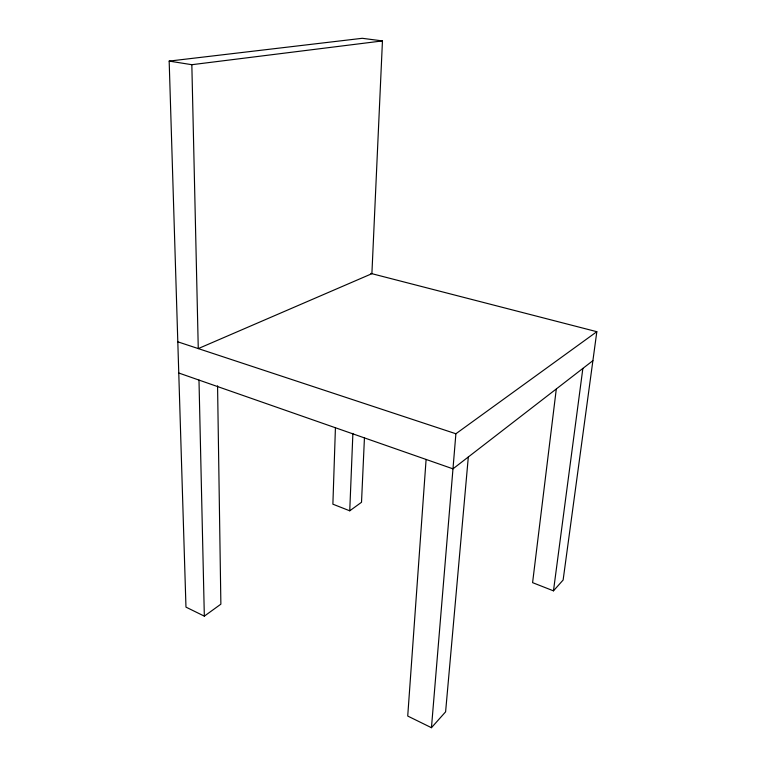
<?xml version="1.0" encoding="UTF-8"?>
<svg xmlns="http://www.w3.org/2000/svg" width="766" height="766" viewBox="0 0 766 766"><rect width="100%" height="100%" fill="white"/><g stroke="black" fill="none" stroke-linecap="round" stroke-linejoin="round"><path stroke-width="1.15" d="M335.431 427.639L332.884 504.181L349.746 510.807L361.514 502.276L364.434 438.056M349.746 510.807L352.887 433.403M169.171 61.098L362.261 38.3L382.454 40.914L371.893 273.682L198.27 348.597L191.835 64.698L169.171 61.098L185.966 607.122L204.331 616.142L220.876 604.163L217.563 385.834M426.097 459.447L407.723 716.047L431.45 727.7L445.601 711.834L468.313 456.986M431.45 727.7L455.894 433.757L596.829 331.697L370.84 273.414M556.269 389.262L532.59 582.648L553.473 590.845L563.125 580.025L596.829 331.697M553.473 590.845L582.859 368.427M592.894 360.671L452.974 468.84L178.765 373.004M191.835 64.698L382.454 40.914M177.808 341.827L455.894 433.757M198.988 380.07L204.331 616.142"/></g></svg>
